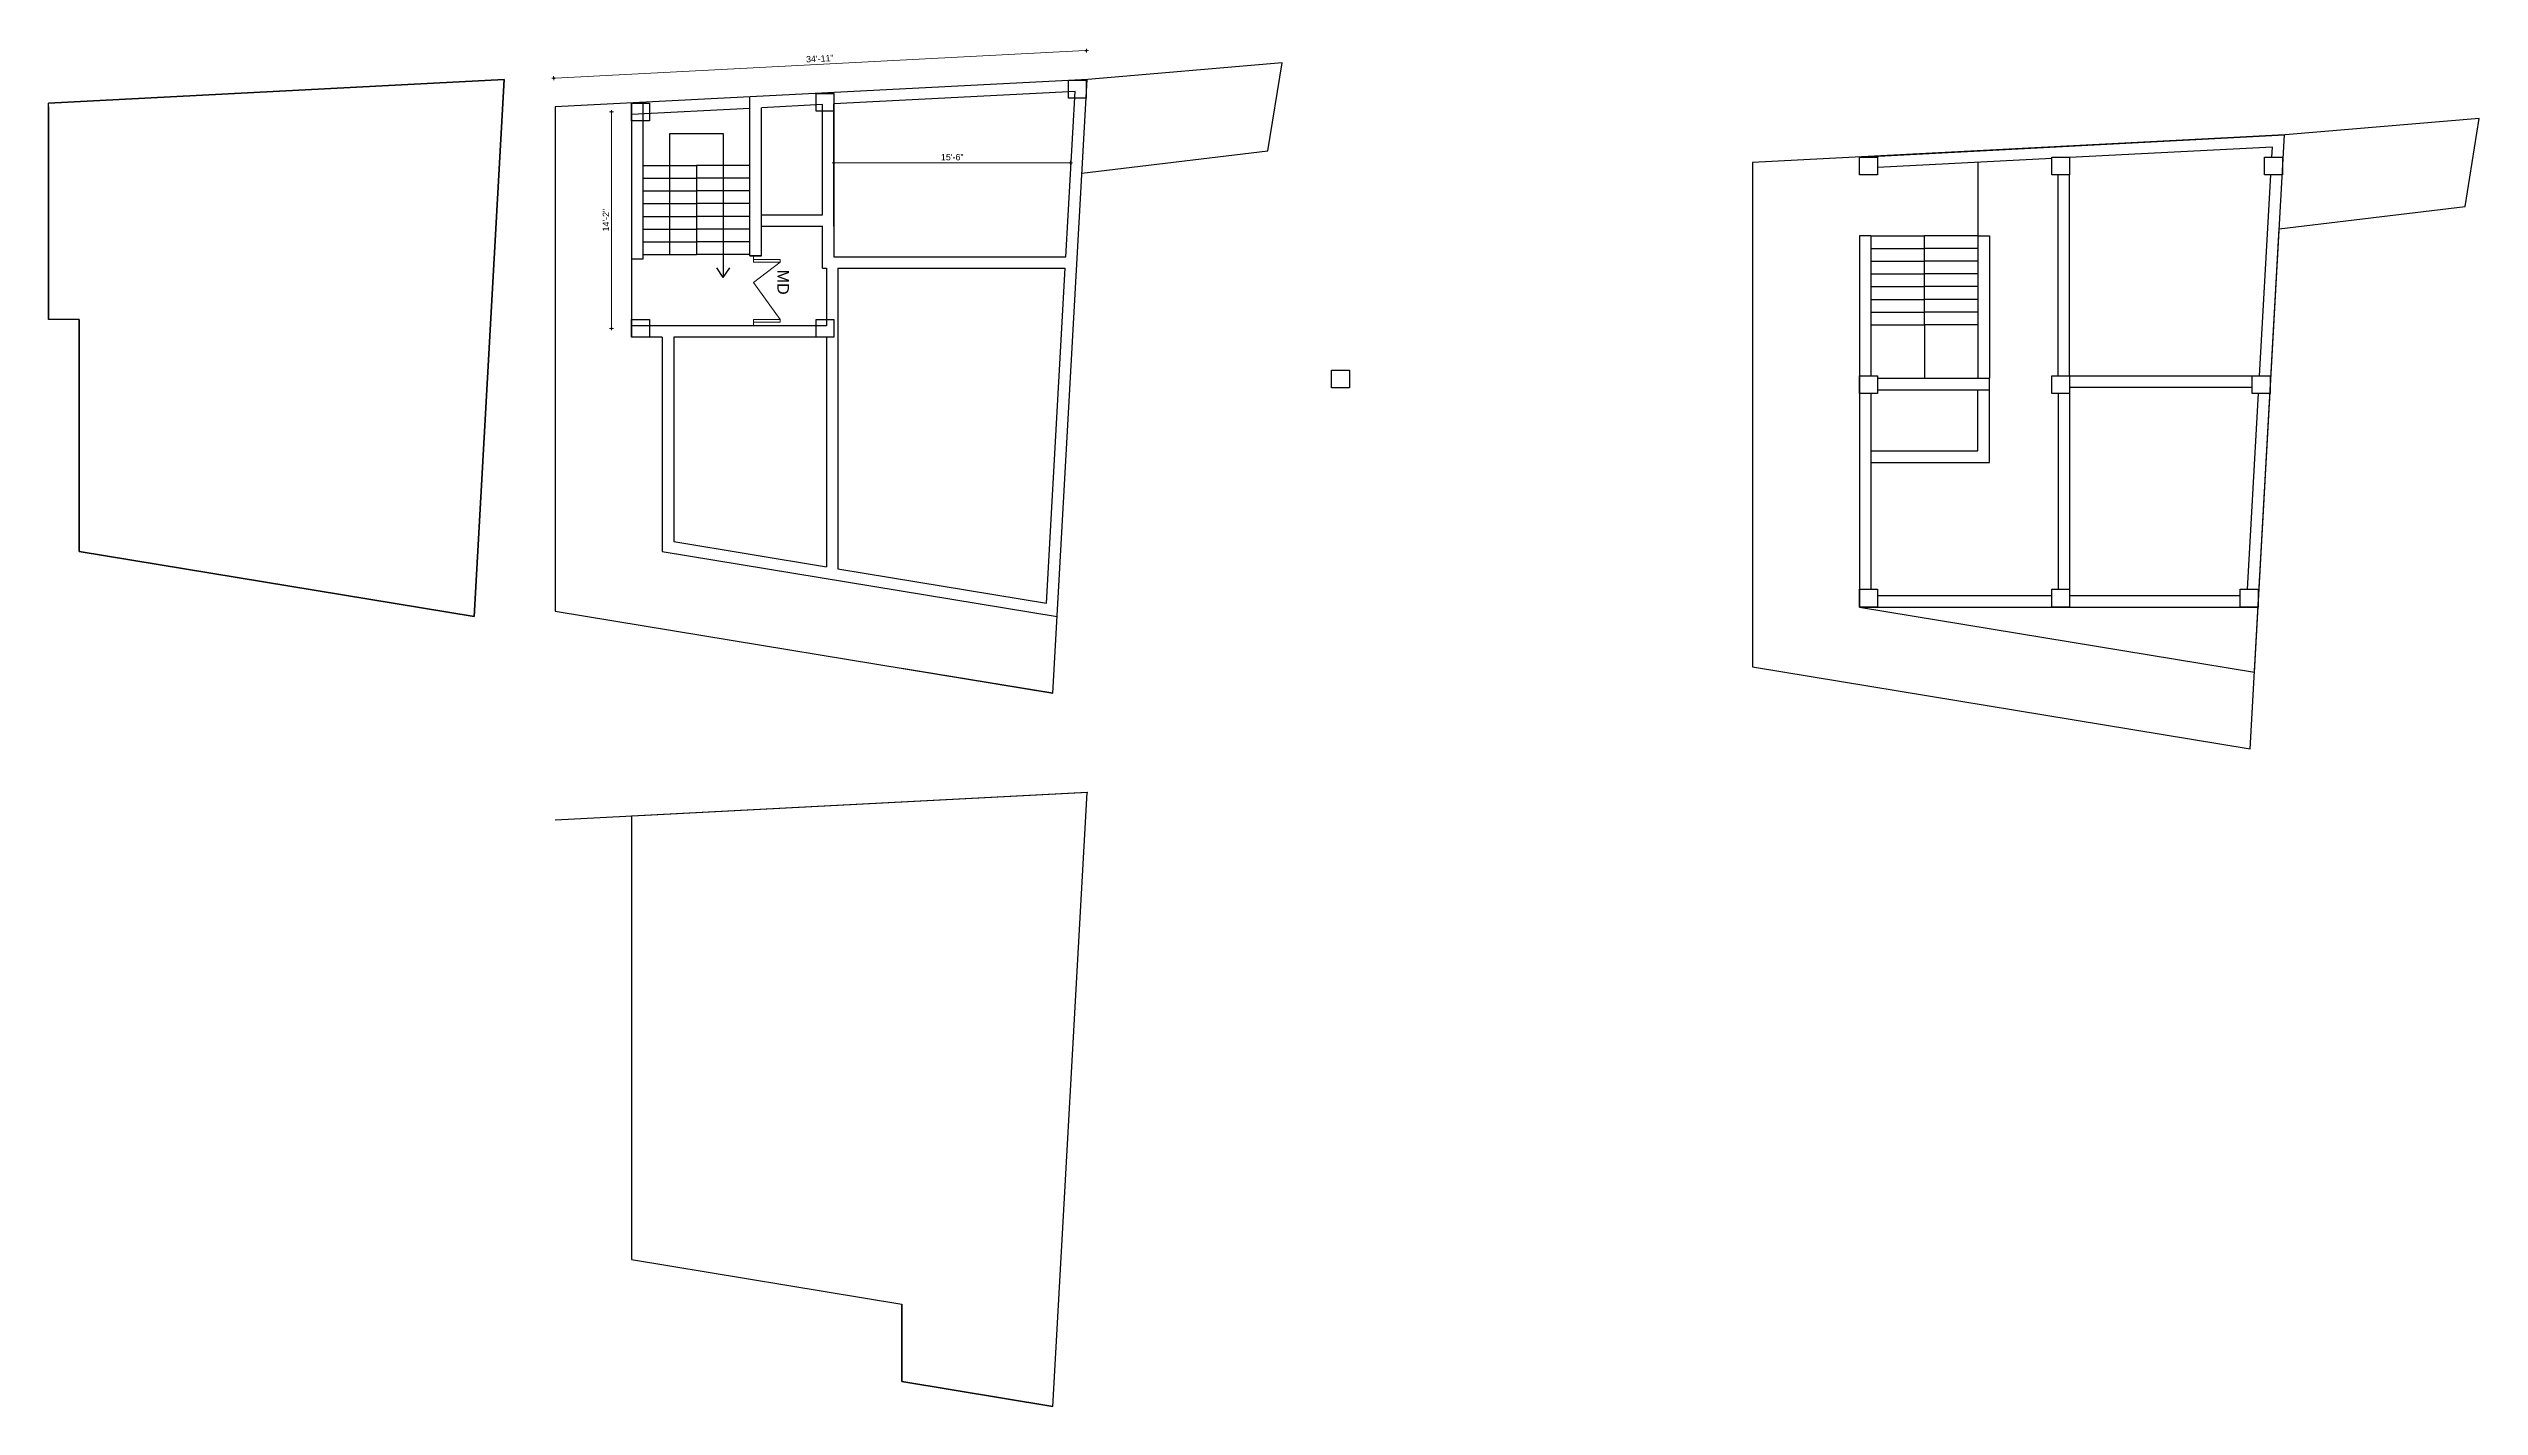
# Model space of a CAD drawing. Header units: inches. Extents: x 24733 to 33939, y -20986 to -10410.
# Drawn here: x 29049 to 30958, y -14253 to -13186 of the extents above; entities that cross this region are included whole.
import ezdxf
from ezdxf.enums import TextEntityAlignment as Align

# ---------------------------------------------------------------- set-up
doc = ezdxf.new("R2010")
doc.units = ezdxf.units.IN
doc.header["$LTSCALE"] = 0.5
doc.header["$MEASUREMENT"] = 0
doc.header["$PDMODE"] = 66
for name, color, linetype, lineweight in [('ELEVATION', 85, 'Continuous', 9), ('hatch', 9, 'Continuous', 0), ('Toilet', 7, 'Continuous', 25)]:
    doc.layers.add(name, color=color, linetype=linetype, lineweight=lineweight)
doc.styles.get("Standard").update_dxf_attribs({"font": 'arial.ttf'})
doc.dimstyles.new('S8', dxfattribs={"dimtxt": 5, "dimasz": 1, "dimexe": 6, "dimexo": 18, "dimgap": 1.9375, "dimtad": 1, "dimdec": 0, "dimzin": 3, "dimdsep": 46, "dimlunit": 4, "dimtxsty": 'Standard', "dimblk": 'dot 2', "dimcen": 12, "dimse1": 1, "dimse2": 1, "dimclrd": 1, "dimclre": 1, "dimclrt": 256, "dimadec": 0, "dimazin": 0, "dimtfac": 0.75, "dimtdec": 0, "dimtix": 1, "dimtmove": 1, "dimatfit": 3, "dimldrblk": 'DOT', "dimfxl": 1, "dimtolj": 1, "dimtzin": 0, "dimlwd": 9, "dimlwe": 9, "dimarcsym": 0})

# ---------------------------------------------------------------- blocks, each defined once
blk = doc.blocks.new('dot1')
at = {"layer": 'hatch'}
h = blk.add_hatch(color=256, dxfattribs=at)
edge = h.paths.add_edge_path()
edge.add_arc((0, 0), 1, 0, 360)
for p, q in [((3, 0), (-3, 0)), ((0, 3), (0, -3))]:
    blk.add_line(p, q, dxfattribs=at)
blk.add_circle((0, 0), 1, dxfattribs=at)
blk = doc.blocks.new('dot 2')
at = {"layer": 'hatch', "xscale": 0.5, "yscale": 0.5, "zscale": 0.5}
blk.add_blockref('dot1', (0, 0), dxfattribs=at)
blk = doc.blocks.new('*D922')
at = {"layer": 'Defpoints', "color": 0, "transparency": 16777216}
for p in [(29864.1, -13187.7), (29865.3, -13210.3), (29446.9, -13232)]:
    blk.add_point(p, dxfattribs=at)
at = {"layer": 'Toilet', "color": 1, "lineweight": 9, "transparency": 16777216}
blk.add_line((29446.7, -13209.4), (29863.1, -13187.7), dxfattribs=at)
for p, rotation in [((29864.1, -13187.7), 2.975964946167806), ((29445.7, -13209.4), 182.9759649461678)]:
    blk.add_blockref('dot 2', p, dxfattribs=dict(at, rotation=rotation))
at = {"layer": 'Toilet', "transparency": 16777216, "insert": (29654.7, -13194), "char_height": 5, "attachment_point": 5, "rotation": 2.976}
blk.add_mtext('\\A1;34\'-11"', dxfattribs=at)
blk = doc.blocks.new('_Dot')
at = {"color": 0, "linetype": 'ByBlock', "lineweight": -2}
blk.add_line((-0.5, 0), (-1, 0), dxfattribs=at)
at = {"color": 0, "linetype": 'ByBlock', "const_width": 0.5}
blk.add_lwpolyline([(-0.25, 0, 1), (0.25, 0, 1)], format="xyb", close=True, dxfattribs=at)
blk = doc.blocks.new('*D979')
at = {"color": 1, "lineweight": 9, "transparency": 16777216}
blk.add_line((29850.6, -13275.9), (29666.8, -13275.9), dxfattribs=at)
at = {"layer": 'Defpoints', "color": 0, "transparency": 16777216}
for p in [(29665.8, -13275.9), (29665.8, -13284.7), (29851.6, -13284.7)]:
    blk.add_point(p, dxfattribs=at)
at = {"color": 1, "lineweight": 9, "transparency": 16777216, "rotation": 180}
blk.add_blockref('dot 2', (29665.8, -13275.9), dxfattribs=at)
at = {"color": 1, "lineweight": 9, "transparency": 16777216}
blk.add_blockref('dot 2', (29851.6, -13275.9), dxfattribs=at)
at = {"transparency": 16777216, "insert": (29758.7, -13271.4), "char_height": 5, "attachment_point": 5}
blk.add_mtext('\\A1;15\'-6"', dxfattribs=at)

msp = doc.modelspace()

# ---------------------------------------------------------------- linework, layer by layer
at = {"layer": 'ELEVATION', "color": 146, "ltscale": 0.25, "true_color": 0x105689}
for p, q in [((29602.5, -13348.9), (29602.5, -13351.9)), ((29602.5, -13351.9), (29623.5, -13351.9)), ((29602.5, -13353.9), (29602.5, -13351.9)), ((29623.5, -13353.9), (29602.5, -13353.9)), ((29623.5, -13353.9), (29602.5, -13369.9)), ((29623.5, -13351.9), (29623.5, -13353.9)), ((29623.5, -13398.9), (29602.5, -13369.9)), ((29623.5, -13398.9), (29602.5, -13398.9)), ((29602.5, -13398.9), (29602.5, -13400.9)), ((29602.5, -13403.9), (29602.5, -13400.9)), ((29602.5, -13400.9), (29623.5, -13400.9)), ((29623.5, -13398.9), (29623.5, -13400.9))]:
    msp.add_line(p, q, dxfattribs=at)
at = {"layer": 'Toilet'}
for p, q in [((29865.3, -13210.3), (29446.9, -13232)), ((29837.6, -13692.5), (29864.8, -13210.3)), ((30017.8, -13197.4), (29865.3, -13210.3)), ((30006.5, -13266.4), (30017.8, -13197.4)), ((29506.8, -13228.9), (29506.8, -13351.4)), ((29515.8, -13228.4), (29515.8, -13351.4)), ((29599.8, -13348.9), (29599.8, -13224.1)), ((29656.8, -13316.7), (29656.8, -13230.1)), ((29665.8, -13325.7), (29665.8, -13229.6)), ((29665.8, -13229.6), (29665.8, -13349.6)), ((29049, -13232), (29049, -13398.9)), ((29446.9, -13232), (29446.9, -13628)), ((29506.9, -13232), (29506.9, -13412.9)), ((29608.8, -13348.9), (29608.8, -13232.6)), ((29536.8, -13347.9), (29536.8, -13252.9)), ((29536.8, -13252.9), (29578.8, -13252.9)), ((29578.8, -13252.9), (29578.8, -13366)), ((29860.6, -13284.1), (30006.5, -13266.4)), ((30471.3, -13271.4), (30805.2, -13254)), ((30805.2, -13254), (30471.3, -13271.4)), ((30795.6, -13263.5), (30636.3, -13271.8)), ((30781.4, -13675.9), (30805.2, -13254)), ((30781.4, -13675.9), (30805.2, -13254)), ((30795.2, -13271.4), (30795.6, -13263.5)), ((29515.8, -13277.9), (29557.8, -13277.9)), ((29515.8, -13277.9), (29557.8, -13277.9)), ((29557.8, -13277.9), (29557.8, -13347.9)), ((29599.8, -13277.9), (29557.8, -13277.9)), ((29599.8, -13277.9), (29557.8, -13277.9)), ((30622.3, -13272.5), (30485.3, -13279.6)), ((30564.3, -13275.5), (30564.3, -13445.1)), ((30627.3, -13443.1), (30627.3, -13285.4)), ((30636.3, -13443.1), (30636.3, -13285.4)), ((30785.5, -13443.1), (30794.4, -13285.4)), ((29515.8, -13287.9), (29557.8, -13287.9)), ((29515.8, -13287.9), (29557.8, -13287.9)), ((29515.8, -13297.9), (29557.8, -13297.9)), ((29515.8, -13297.9), (29557.8, -13297.9)), ((29599.8, -13287.9), (29557.8, -13287.9)), ((29599.8, -13287.9), (29557.8, -13287.9)), ((29599.8, -13297.9), (29557.8, -13297.9)), ((29599.8, -13297.9), (29557.8, -13297.9)), ((29515.8, -13307.9), (29557.8, -13307.9)), ((29515.8, -13307.9), (29557.8, -13307.9)), ((29515.8, -13317.9), (29557.8, -13317.9)), ((29515.8, -13317.9), (29557.8, -13317.9)), ((29599.8, -13307.9), (29557.8, -13307.9)), ((29599.8, -13307.9), (29557.8, -13307.9)), ((29599.8, -13317.9), (29557.8, -13317.9)), ((29599.8, -13317.9), (29557.8, -13317.9)), ((29608.8, -13316.7), (29656.8, -13316.7)), ((29608.8, -13325.7), (29656.8, -13325.7)), ((29656.8, -13358.6), (29656.8, -13325.7)), ((29515.8, -13327.9), (29557.8, -13327.9)), ((29515.8, -13327.9), (29557.8, -13327.9)), ((29515.8, -13337.9), (29557.8, -13337.9)), ((29515.8, -13337.9), (29557.8, -13337.9)), ((29599.8, -13327.9), (29557.8, -13327.9)), ((29599.8, -13327.9), (29557.8, -13327.9)), ((29599.8, -13337.9), (29557.8, -13337.9)), ((29599.8, -13337.9), (29557.8, -13337.9)), ((30471.3, -13333.1), (30471.3, -13457.1)), ((30480.3, -13333.1), (30471.3, -13333.1)), ((30471.3, -13333.1), (30471.3, -13624.8)), ((30480.3, -13333.1), (30480.3, -13443.1)), ((30480.3, -13333.1), (30522.3, -13333.1)), ((30480.3, -13343.1), (30522.3, -13343.1)), ((30522.3, -13403.1), (30522.3, -13333.1)), ((30564.3, -13333.1), (30522.3, -13333.1)), ((30564.3, -13343.1), (30522.3, -13343.1)), ((30564.3, -13333.1), (30573.3, -13333.1)), ((30573.3, -13333.1), (30573.3, -13445.1)), ((29515.8, -13351.4), (29506.8, -13351.4)), ((29515.8, -13347.9), (29557.8, -13347.9)), ((29515.8, -13347.9), (29557.8, -13347.9)), ((29599.8, -13347.9), (29557.8, -13347.9)), ((29599.8, -13347.9), (29557.8, -13347.9)), ((29578.8, -13366), (29573.7, -13358.2)), ((29578.8, -13366), (29584, -13358.2)), ((29608.8, -13348.9), (29599.8, -13348.9)), ((29599.8, -13348.9), (29608.8, -13348.9)), ((29656.8, -13358.6), (29659.9, -13358.6)), ((29659.9, -13358.6), (29659.9, -13403.9)), ((29665.8, -13349.6), (29847.9, -13349.6)), ((29668.9, -13358.6), (29668.9, -13594.7)), ((29668.9, -13358.6), (29847.4, -13358.6)), ((29818.8, -13349.6), (29847.9, -13349.6)), ((30480.3, -13353.1), (30522.3, -13353.1)), ((30480.3, -13363.1), (30522.3, -13363.1)), ((30564.3, -13353.1), (30522.3, -13353.1)), ((30564.3, -13363.1), (30522.3, -13363.1)), ((30480.3, -13373.1), (30522.3, -13373.1)), ((30480.3, -13383.1), (30522.3, -13383.1)), ((30564.3, -13373.1), (30522.3, -13373.1)), ((30564.3, -13383.1), (30522.3, -13383.1)), ((29073, -13398.9), (29049, -13398.9)), ((30480.3, -13393.1), (30522.3, -13393.1)), ((30564.3, -13393.1), (30522.3, -13393.1)), ((29659.9, -13403.9), (29506.9, -13403.9)), ((29530.9, -13412.9), (29506.9, -13412.9)), ((29530.9, -13412.9), (29530.9, -13581.1)), ((29659.9, -13412.9), (29539.9, -13412.9)), ((29608.8, -13403.9), (29599.8, -13403.9)), ((29659.9, -13412.9), (29659.9, -13593.2)), ((30480.3, -13403.1), (30522.3, -13403.1)), ((30522.3, -13403.1), (30522.3, -13445.1)), ((30564.3, -13403.1), (30522.3, -13403.1)), ((30480.3, -13457.1), (30480.3, -13610.8)), ((30485.3, -13445.1), (30573.3, -13445.1)), ((30485.3, -13454.1), (30573.3, -13454.1)), ((30564.3, -13502.1), (30564.3, -13454.1)), ((30573.3, -13511.1), (30573.3, -13445.1)), ((30627.3, -13457.1), (30627.3, -13610.8)), ((30636.3, -13443.1), (30779.7, -13443.1)), ((30636.3, -13452.1), (30779.7, -13452.1)), ((30636.3, -13457.1), (30636.3, -13610.8)), ((30776, -13610.8), (30784.7, -13457.1)), ((30480.3, -13502.1), (30564.3, -13502.1)), ((30480.3, -13511.1), (30573.3, -13511.1)), ((29530.9, -13581.1), (29841, -13632.2)), ((29446.9, -13628), (29837.6, -13692.5)), ((30471.3, -13624.8), (30781.4, -13675.9)), ((30471.3, -13624.8), (30784.3, -13624.8)), ((30471.3, -13624.8), (30781.4, -13675.9)), ((30485.3, -13615.8), (30622.3, -13615.8)), ((30636.3, -13615.8), (30770.3, -13615.8)), ((29837.6, -13692.5), (29719.2, -13672.9)), ((29865.3, -13770.4), (29446.9, -13792.1)), ((29837.6, -14252.6), (29864.8, -13770.4)), ((29506.9, -13789), (29506.9, -14137.2)), ((29506.9, -14137.2), (29719.2, -14172.2)), ((29719.2, -14233), (29719.2, -14172.2)), ((29837.6, -14252.6), (29719.2, -14233))]:
    msp.add_line(p, q, dxfattribs=at)
for points in [[(29073, -13398.9), (29073, -13581.1), (29383.1, -13632.2), (29406.9, -13210.3), (29049, -13228.9)], [(29506.8, -13228.9), (29506.8, -13351.4)], [(29506.9, -13228.9), (29506.9, -13351.4)], [(29656.8, -13230.1), (29608.8, -13232.6)], [(29855.2, -13219.8), (29665.8, -13229.6)], [(29847.9, -13349.6), (29855.2, -13219.8)], [(29599.8, -13233.1), (29506.9, -13237.9)], [(29832.6, -13621.7), (29847.4, -13358.6)], [(29539.9, -13412.9), (29539.9, -13573.4), (29659.9, -13593.2)], [(29668.9, -13594.7), (29832.6, -13621.7)]]:
    msp.add_lwpolyline(points, dxfattribs=at)
for points in [[(29383.1, -13632.2), (29073, -13581.1), (29073, -13398.9), (29049, -13398.9), (29049, -13228.9), (29406.9, -13210.3)], [(29849.9, -13211), (29863.9, -13211), (29863.9, -13225), (29849.9, -13225)], [(29506.9, -13228.9), (29520.9, -13228.9), (29520.9, -13242.9), (29506.9, -13242.9)], [(29651.8, -13221.4), (29665.8, -13221.4), (29665.8, -13235.4), (29651.8, -13235.4)], [(30801, -13327.8), (30946.9, -13310.2), (30958.1, -13241.1), (30805.7, -13254), (30387.3, -13275.7), (30387.3, -13671.7), (30778, -13736.2)], [(30471.3, -13271.4), (30485.3, -13271.4), (30485.3, -13285.4), (30471.3, -13285.4)], [(30622.3, -13271.4), (30636.3, -13271.4), (30636.3, -13285.4), (30622.3, -13285.4)], [(30789.4, -13271.3), (30803.4, -13271.3), (30803.4, -13285.3), (30789.4, -13285.3)], [(29506.9, -13398.9), (29520.9, -13398.9), (29520.9, -13412.9), (29506.9, -13412.9)], [(29651.8, -13398.9), (29665.8, -13398.9), (29665.8, -13412.9), (29651.8, -13412.9)], [(30056.7, -13438.7), (30070.7, -13438.7), (30070.7, -13452.7), (30056.7, -13452.7)], [(30471.3, -13443.1), (30485.3, -13443.1), (30485.3, -13457.1), (30471.3, -13457.1)], [(30622.3, -13443.1), (30636.3, -13443.1), (30636.3, -13457.1), (30622.3, -13457.1)], [(30779.7, -13443.1), (30793.7, -13443.1), (30793.7, -13457.1), (30779.7, -13457.1)], [(30471.3, -13610.8), (30485.3, -13610.8), (30485.3, -13624.8), (30471.3, -13624.8)], [(30622.3, -13610.8), (30636.3, -13610.8), (30636.3, -13624.8), (30622.3, -13624.8)], [(30770.3, -13610.8), (30784.3, -13610.8), (30784.3, -13624.8), (30770.3, -13624.8)], [(29864.8, -13770.4), (29506.9, -13789), (29506.9, -14137.2), (29719.2, -14172.2), (29719.2, -14233), (29837.6, -14252.6)]]:
    msp.add_lwpolyline(points, close=True, dxfattribs=at)

# ---------------------------------------------------------------- texts
msp.add_text('MD', height=9.03, rotation=270).set_placement((29625.9, -13369.6), align=Align.MIDDLE_CENTER)

# ---------------------------------------------------------------- dimensions: what is measured, and where the dimension line sits
dim = msp.add_linear_dim(base=(29665.8, -13275.9), p1=(29851.6, -13284.7), p2=(29665.8, -13284.7), dimstyle='S8', override={"dimfxl": 2, "dimfxlon": 1, "dimarcsym": 1})
dim.commit()
dim.dimension.update_dxf_attribs({"geometry": '*D979', "text_midpoint": (29758.7, -13271.4)})
dim = msp.add_aligned_dim(p1=(29446.9, -13232), p2=(29865.3, -13210.3), distance=22.6, dimstyle='S8', override={"dimfxl": 2, "dimfxlon": 1, "dimarcsym": 1}, dxfattribs=at)
dim.commit()
dim.dimension.update_dxf_attribs({"geometry": '*D922', "text_midpoint": (29654.7, -13194)})
msp.add_linear_dim(base=(29491.1, -13235.9), p1=(29513.9, -13405.9), p2=(29513.9, -13235.9), angle=90, dimstyle='S8', override={"dimfxl": 2, "dimfxlon": 1, "dimarcsym": 1}, dxfattribs=at).render()

doc.saveas('drawing.dxf')
